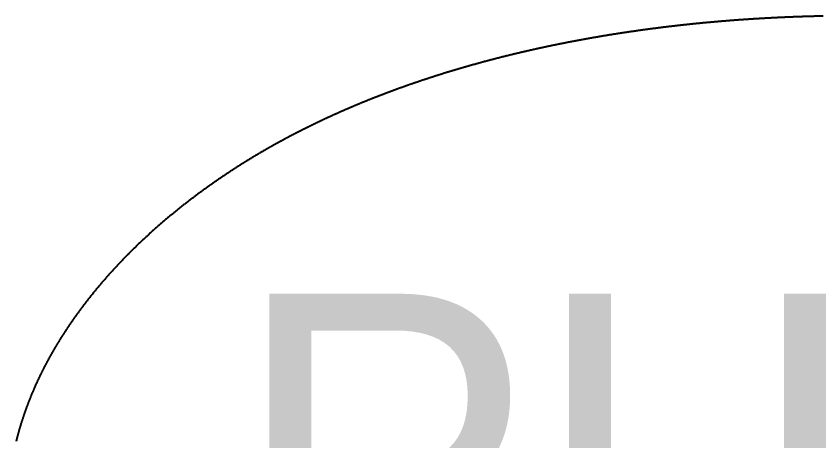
# Model space of a CAD drawing. Header units: millimetres. Extents: x 88 to 97873, y 32 to 55088.
# Drawn here: x 48276.5 to 48289, y 4645.42 to 4652.01 of the extents above; entities that cross this region are included whole.
import ezdxf

# ---------------------------------------------------------------- set-up
doc = ezdxf.new("R2010")
doc.units = ezdxf.units.MM
doc.header["$LTSCALE"] = 0.3
doc.layers.add('FICHAS_XLR', color=7, linetype='Continuous')
doc.styles.add('Standar', font='GOTHIC.TTF', dxfattribs={"height": 1.35})

# ---------------------------------------------------------------- blocks, each defined once
blk = doc.blocks.new('FICHA_XLR_FEMEA')
at = {"layer": 'FICHAS_XLR', "color": 0}
blk.add_lwpolyline([(-31.5, 1666.28), (-31.87, 1666.28), (-32.24, 1666.27), (-32.61, 1666.26), (-32.98, 1666.25), (-33.35, 1666.24), (-33.72, 1666.24), (-34.09, 1666.23), (-34.46, 1666.22), (-34.83, 1666.21), (-35.2, 1666.2), (-35.57, 1666.19), (-35.94, 1666.19), (-36.31, 1666.18), (-36.68, 1666.17), (-37.05, 1666.16), (-37.42, 1666.15), (-37.79, 1666.14), (-38.16, 1666.13), (-38.53, 1666.12), (-38.9, 1666.11), (-39.27, 1666.1), (-39.64, 1666.09), (-40.01, 1666.08), (-40.38, 1666.07), (-40.75, 1666.06), (-41.11, 1666.04), (-41.48, 1666.03), (-41.85, 1666.02), (-42.22, 1666.01), (-42.59, 1666), (-42.96, 1665.99), (-43.33, 1665.98), (-43.7, 1665.96), (-44.07, 1665.95), (-44.44, 1665.94), (-44.81, 1665.93), (-45.18, 1665.92), (-45.55, 1665.9), (-45.92, 1665.89), (-46.29, 1665.88), (-46.65, 1665.86), (-47.02, 1665.85), (-47.39, 1665.84), (-47.76, 1665.82), (-48.13, 1665.81), (-48.5, 1665.8), (-48.87, 1665.78), (-49.24, 1665.77), (-49.61, 1665.75), (-49.98, 1665.74), (-50.35, 1665.72), (-50.72, 1665.71), (-51.08, 1665.7), (-51.45, 1665.68), (-51.82, 1665.67), (-52.19, 1665.65), (-52.56, 1665.63), (-52.93, 1665.62), (-53.3, 1665.6), (-53.67, 1665.59), (-54.04, 1665.57), (-54.4, 1665.56), (-54.77, 1665.54), (-55.14, 1665.52), (-55.51, 1665.51), (-55.88, 1665.49), (-56.25, 1665.47), (-56.62, 1665.46), (-56.99, 1665.44), (-57.35, 1665.42), (-57.72, 1665.4), (-58.09, 1665.39), (-58.46, 1665.37), (-58.83, 1665.35), (-59.2, 1665.33), (-59.57, 1665.32), (-59.93, 1665.3), (-60.3, 1665.28), (-60.67, 1665.26), (-61.04, 1665.24), (-61.41, 1665.22), (-61.78, 1665.2), (-62.15, 1665.18), (-62.51, 1665.17), (-62.88, 1665.15), (-63.25, 1665.13), (-63.62, 1665.11), (-63.99, 1665.09), (-64.35, 1665.07), (-64.72, 1665.05), (-65.09, 1665.03), (-65.46, 1665.01), (-65.83, 1664.99), (-66.2, 1664.96), (-66.56, 1664.94), (-66.93, 1664.92), (-67.3, 1664.9), (-67.67, 1664.88), (-68.04, 1664.86), (-68.4, 1664.84), (-68.77, 1664.82), (-69.14, 1664.79), (-69.51, 1664.77), (-69.88, 1664.75), (-70.24, 1664.73), (-70.61, 1664.71), (-70.98, 1664.68), (-71.35, 1664.66), (-71.71, 1664.64), (-72.08, 1664.61), (-72.45, 1664.59), (-72.82, 1664.57), (-73.18, 1664.54), (-73.55, 1664.52), (-73.92, 1664.5), (-74.29, 1664.47), (-74.65, 1664.45), (-75.02, 1664.42), (-75.39, 1664.4), (-75.76, 1664.38), (-76.12, 1664.35), (-76.49, 1664.33), (-76.86, 1664.3), (-77.23, 1664.28), (-77.59, 1664.25), (-77.96, 1664.23), (-78.33, 1664.2), (-78.69, 1664.17), (-79.06, 1664.15), (-79.43, 1664.12), (-79.8, 1664.1), (-80.16, 1664.07), (-80.53, 1664.04), (-80.9, 1664.02), (-81.26, 1663.99), (-81.63, 1663.96), (-82, 1663.94), (-82.36, 1663.91), (-82.73, 1663.88), (-83.1, 1663.86), (-83.46, 1663.83), (-83.83, 1663.8), (-84.2, 1663.77), (-84.56, 1663.74), (-84.93, 1663.72), (-85.3, 1663.69), (-85.66, 1663.66), (-86.03, 1663.63), (-86.4, 1663.6), (-86.76, 1663.57), (-87.13, 1663.55), (-87.49, 1663.52), (-87.86, 1663.49), (-88.23, 1663.46), (-88.59, 1663.43), (-88.96, 1663.4), (-89.33, 1663.37), (-89.69, 1663.34), (-90.06, 1663.31), (-90.42, 1663.28), (-90.79, 1663.25), (-91.16, 1663.22), (-91.52, 1663.19), (-91.89, 1663.15), (-92.25, 1663.12), (-92.62, 1663.09), (-92.98, 1663.06), (-93.35, 1663.03), (-93.72, 1663), (-94.08, 1662.97), (-94.45, 1662.93), (-94.81, 1662.9), (-95.18, 1662.87), (-95.54, 1662.84), (-95.91, 1662.81), (-96.27, 1662.77), (-96.64, 1662.74), (-97, 1662.71), (-97.37, 1662.67), (-97.73, 1662.64), (-98.1, 1662.61), (-98.46, 1662.57), (-98.83, 1662.54), (-99.19, 1662.51), (-99.56, 1662.47), (-99.92, 1662.44), (-100.29, 1662.4), (-100.65, 1662.37), (-101.02, 1662.33), (-101.38, 1662.3), (-101.75, 1662.27), (-102.11, 1662.23), (-102.48, 1662.19), (-102.84, 1662.16), (-103.21, 1662.12), (-103.57, 1662.09), (-103.94, 1662.05), (-104.3, 1662.02), (-104.66, 1661.98), (-105.03, 1661.94), (-105.39, 1661.91), (-105.76, 1661.87), (-106.12, 1661.84), (-106.49, 1661.8), (-106.85, 1661.76), (-107.21, 1661.72), (-107.58, 1661.69), (-107.94, 1661.65), (-108.31, 1661.61), (-108.67, 1661.57), (-109.03, 1661.54), (-109.4, 1661.5), (-109.76, 1661.46), (-110.12, 1661.42), (-110.49, 1661.38), (-110.85, 1661.35), (-111.22, 1661.31), (-111.58, 1661.27), (-111.94, 1661.23), (-112.31, 1661.19), (-112.67, 1661.15), (-113.03, 1661.11), (-113.4, 1661.07), (-113.76, 1661.03), (-114.12, 1660.99), (-114.48, 1660.95), (-114.85, 1660.91), (-115.21, 1660.87), (-115.57, 1660.83), (-115.94, 1660.79), (-116.3, 1660.75), (-116.66, 1660.71), (-117.02, 1660.67), (-117.39, 1660.63), (-117.75, 1660.58), (-118.11, 1660.54), (-118.47, 1660.5), (-118.84, 1660.46), (-119.2, 1660.42), (-119.56, 1660.38), (-119.92, 1660.33), (-120.29, 1660.29), (-120.65, 1660.25), (-121.01, 1660.21), (-121.37, 1660.16), (-121.74, 1660.12), (-122.1, 1660.08), (-122.46, 1660.03), (-122.82, 1659.99), (-123.18, 1659.95), (-123.54, 1659.9), (-123.91, 1659.86), (-124.27, 1659.81), (-124.63, 1659.77), (-124.99, 1659.73), (-125.35, 1659.68), (-125.71, 1659.64), (-126.08, 1659.59), (-126.44, 1659.55), (-126.8, 1659.5), (-127.16, 1659.46), (-127.52, 1659.41), (-127.88, 1659.36), (-128.24, 1659.32), (-128.6, 1659.27), (-128.96, 1659.23), (-129.33, 1659.18), (-129.69, 1659.13), (-130.05, 1659.09), (-130.41, 1659.04), (-130.77, 1658.99), (-131.13, 1658.95), (-131.49, 1658.9), (-131.85, 1658.85), (-132.21, 1658.81), (-132.57, 1658.76), (-132.93, 1658.71), (-133.29, 1658.66), (-133.65, 1658.62), (-134.01, 1658.57), (-134.37, 1658.52), (-134.73, 1658.47), (-135.09, 1658.42), (-135.45, 1658.37), (-135.81, 1658.32), (-136.17, 1658.28), (-136.53, 1658.23), (-136.89, 1658.18), (-137.25, 1658.13), (-137.61, 1658.08), (-137.97, 1658.03), (-138.33, 1657.98), (-138.69, 1657.93), (-139.05, 1657.88), (-139.41, 1657.83), (-139.76, 1657.78), (-140.12, 1657.73), (-140.48, 1657.67), (-140.84, 1657.62), (-141.2, 1657.57), (-141.56, 1657.52), (-141.92, 1657.47), (-142.28, 1657.42), (-142.64, 1657.37), (-142.99, 1657.31), (-143.35, 1657.26), (-143.71, 1657.21), (-144.07, 1657.16), (-144.43, 1657.11), (-144.79, 1657.05), (-145.14, 1657), (-145.5, 1656.95), (-145.86, 1656.89), (-146.22, 1656.84), (-146.58, 1656.79), (-146.93, 1656.73), (-147.29, 1656.68), (-147.65, 1656.63), (-148.01, 1656.57), (-148.36, 1656.52), (-148.72, 1656.46), (-149.08, 1656.41), (-149.44, 1656.35), (-149.79, 1656.3), (-150.15, 1656.25), (-150.51, 1656.19), (-150.87, 1656.13), (-151.22, 1656.08), (-151.58, 1656.02), (-151.94, 1655.97), (-152.29, 1655.91), (-152.65, 1655.86), (-153.01, 1655.8), (-153.36, 1655.74), (-153.72, 1655.69), (-154.08, 1655.63), (-154.43, 1655.57), (-154.79, 1655.52), (-155.15, 1655.46), (-155.5, 1655.4), (-155.86, 1655.35), (-156.21, 1655.29), (-156.57, 1655.23), (-156.93, 1655.17), (-157.28, 1655.11), (-157.64, 1655.06), (-157.99, 1655), (-158.35, 1654.94), (-158.7, 1654.88), (-159.06, 1654.82), (-159.42, 1654.76), (-159.77, 1654.7), (-160.13, 1654.65), (-160.48, 1654.59), (-160.84, 1654.53), (-161.19, 1654.47), (-161.55, 1654.41), (-161.9, 1654.35), (-162.26, 1654.29), (-162.61, 1654.23), (-162.97, 1654.17), (-163.32, 1654.11), (-163.67, 1654.05), (-164.03, 1653.98), (-164.38, 1653.92), (-164.74, 1653.86), (-165.09, 1653.8), (-165.45, 1653.74), (-165.8, 1653.68), (-166.15, 1653.62), (-166.51, 1653.55), (-166.86, 1653.49), (-167.22, 1653.43), (-167.57, 1653.37), (-167.92, 1653.3), (-168.28, 1653.24), (-168.63, 1653.18), (-168.98, 1653.12), (-169.34, 1653.05), (-169.69, 1652.99), (-170.04, 1652.93), (-170.4, 1652.86), (-170.75, 1652.8), (-171.1, 1652.73), (-171.46, 1652.67), (-171.81, 1652.61), (-172.16, 1652.54), (-172.51, 1652.48), (-172.87, 1652.41), (-173.22, 1652.35), (-173.57, 1652.28), (-173.92, 1652.22), (-174.28, 1652.15), (-174.63, 1652.09), (-174.98, 1652.02), (-175.33, 1651.96), (-175.68, 1651.89), (-176.04, 1651.82), (-176.39, 1651.76), (-176.74, 1651.69), (-177.09, 1651.62), (-177.44, 1651.56), (-177.79, 1651.49), (-178.14, 1651.42), (-178.5, 1651.36), (-178.85, 1651.29), (-179.2, 1651.22), (-179.55, 1651.15), (-179.9, 1651.09), (-180.25, 1651.02), (-180.6, 1650.95), (-180.95, 1650.88), (-181.3, 1650.81), (-181.65, 1650.75), (-182, 1650.68), (-182.35, 1650.61), (-182.7, 1650.54), (-183.05, 1650.47), (-183.4, 1650.4), (-183.75, 1650.33), (-184.1, 1650.26), (-184.45, 1650.19), (-184.8, 1650.12), (-185.15, 1650.05), (-185.5, 1649.98), (-185.85, 1649.91), (-186.2, 1649.84), (-186.55, 1649.77), (-186.9, 1649.7), (-187.25, 1649.63), (-187.6, 1649.56), (-187.95, 1649.48), (-188.3, 1649.41), (-188.65, 1649.34), (-188.99, 1649.27), (-189.34, 1649.2), (-189.69, 1649.13), (-190.04, 1649.05), (-190.39, 1648.98), (-190.74, 1648.91), (-191.08, 1648.84), (-191.43, 1648.76), (-191.78, 1648.69), (-192.13, 1648.62), (-192.48, 1648.54), (-192.82, 1648.47), (-193.17, 1648.4), (-193.52, 1648.32), (-193.87, 1648.25), (-194.21, 1648.17), (-194.56, 1648.1), (-194.91, 1648.03), (-195.26, 1647.95), (-195.6, 1647.88), (-195.95, 1647.8), (-196.3, 1647.73), (-196.64, 1647.65), (-196.99, 1647.58), (-197.34, 1647.5), (-197.68, 1647.42), (-198.03, 1647.35), (-198.38, 1647.27), (-198.72, 1647.2), (-199.07, 1647.12), (-199.41, 1647.04), (-199.76, 1646.97), (-200.11, 1646.89), (-200.45, 1646.81), (-200.8, 1646.74), (-201.14, 1646.66), (-201.49, 1646.58), (-201.83, 1646.5), (-202.18, 1646.43), (-202.52, 1646.35), (-202.87, 1646.27), (-203.21, 1646.19), (-203.56, 1646.11), (-203.9, 1646.03), (-204.25, 1645.96), (-204.59, 1645.88), (-204.94, 1645.8), (-205.28, 1645.72), (-205.63, 1645.64), (-205.97, 1645.56), (-206.31, 1645.48), (-206.66, 1645.4), (-207, 1645.32), (-207.35, 1645.24), (-207.69, 1645.16), (-208.03, 1645.08), (-208.38, 1645), (-208.72, 1644.92), (-209.06, 1644.84), (-209.41, 1644.76), (-209.75, 1644.68), (-210.09, 1644.59), (-210.44, 1644.51), (-210.78, 1644.43), (-211.12, 1644.35), (-211.46, 1644.27), (-211.81, 1644.19), (-212.15, 1644.1), (-212.49, 1644.02), (-212.83, 1643.94), (-213.17, 1643.86), (-213.52, 1643.77), (-213.86, 1643.69), (-214.2, 1643.61), (-214.54, 1643.52), (-214.88, 1643.44), (-215.23, 1643.36), (-215.57, 1643.27), (-215.91, 1643.19), (-216.25, 1643.1), (-216.59, 1643.02), (-216.93, 1642.94), (-217.27, 1642.85), (-217.61, 1642.77), (-217.95, 1642.68), (-218.29, 1642.6), (-218.64, 1642.51), (-218.98, 1642.42), (-219.32, 1642.34), (-219.66, 1642.25), (-220, 1642.17), (-220.34, 1642.08), (-220.68, 1642), (-221.02, 1641.91), (-221.36, 1641.82), (-221.69, 1641.74), (-222.03, 1641.65), (-222.37, 1641.56), (-222.71, 1641.47), (-223.05, 1641.39), (-223.39, 1641.3), (-223.73, 1641.21), (-224.07, 1641.12), (-224.41, 1641.04), (-224.75, 1640.95), (-225.08, 1640.86), (-225.42, 1640.77), (-225.76, 1640.68), (-226.1, 1640.59), (-226.44, 1640.51), (-226.78, 1640.42), (-227.11, 1640.33), (-227.45, 1640.24), (-227.79, 1640.15), (-228.13, 1640.06), (-228.46, 1639.97), (-228.8, 1639.88), (-229.14, 1639.79), (-229.48, 1639.7), (-229.81, 1639.61), (-230.15, 1639.52), (-230.49, 1639.43), (-230.82, 1639.34), (-231.16, 1639.24), (-231.5, 1639.15), (-231.83, 1639.06), (-232.17, 1638.97), (-232.5, 1638.88), (-232.84, 1638.79), (-233.18, 1638.69), (-233.51, 1638.6), (-233.85, 1638.51), (-234.18, 1638.42), (-234.52, 1638.32), (-234.85, 1638.23), (-235.19, 1638.14), (-235.52, 1638.04), (-235.86, 1637.95), (-236.19, 1637.86), (-236.53, 1637.76), (-236.86, 1637.67), (-237.2, 1637.58), (-237.53, 1637.48), (-237.87, 1637.39), (-238.2, 1637.29), (-238.54, 1637.2), (-238.87, 1637.1), (-239.2, 1637.01), (-239.54, 1636.91), (-239.87, 1636.82), (-240.2, 1636.72), (-240.54, 1636.63), (-240.87, 1636.53), (-241.2, 1636.44), (-241.54, 1636.34), (-241.87, 1636.24), (-242.2, 1636.15), (-242.54, 1636.05), (-242.87, 1635.95), (-243.2, 1635.86), (-243.53, 1635.76), (-243.87, 1635.66), (-244.2, 1635.57), (-244.53, 1635.47), (-244.86, 1635.37), (-245.19, 1635.27), (-245.53, 1635.17), (-245.86, 1635.08), (-246.19, 1634.98), (-246.52, 1634.88), (-246.85, 1634.78), (-247.18, 1634.68), (-247.51, 1634.58), (-247.84, 1634.48), (-248.17, 1634.38), (-248.51, 1634.29), (-248.84, 1634.19), (-249.17, 1634.09), (-249.5, 1633.99), (-249.83, 1633.89), (-250.16, 1633.79), (-250.49, 1633.69), (-250.82, 1633.58), (-251.15, 1633.48), (-251.48, 1633.38), (-251.81, 1633.28), (-252.13, 1633.18), (-252.46, 1633.08), (-252.79, 1632.98), (-253.12, 1632.88), (-253.45, 1632.77), (-253.78, 1632.67), (-254.11, 1632.57), (-254.44, 1632.47), (-254.76, 1632.37), (-255.09, 1632.26), (-255.42, 1632.16), (-255.75, 1632.06), (-256.08, 1631.95), (-256.4, 1631.85), (-256.73, 1631.75), (-257.06, 1631.64), (-257.39, 1631.54), (-257.71, 1631.44), (-258.04, 1631.33), (-258.37, 1631.23), (-258.69, 1631.12), (-259.02, 1631.02), (-259.35, 1630.91), (-259.67, 1630.81), (-260, 1630.7), (-260.33, 1630.6), (-260.65, 1630.49), (-260.98, 1630.39), (-261.3, 1630.28), (-261.63, 1630.18), (-261.96, 1630.07), (-262.28, 1629.96), (-262.61, 1629.86), (-262.93, 1629.75), (-263.26, 1629.64), (-263.58, 1629.54), (-263.91, 1629.43), (-264.23, 1629.32), (-264.56, 1629.21), (-264.88, 1629.11), (-265.21, 1629), (-265.53, 1628.89), (-265.85, 1628.78), (-266.18, 1628.68), (-266.5, 1628.57), (-266.82, 1628.46), (-267.15, 1628.35), (-267.47, 1628.24), (-267.79, 1628.13), (-268.12, 1628.02), (-268.44, 1627.91), (-268.76, 1627.8), (-269.09, 1627.69), (-269.41, 1627.58), (-269.73, 1627.48), (-270.05, 1627.36), (-270.38, 1627.25), (-270.7, 1627.14), (-271.02, 1627.03), (-271.34, 1626.92), (-271.66, 1626.81), (-271.99, 1626.7), (-272.31, 1626.59), (-272.63, 1626.48), (-272.95, 1626.37), (-273.27, 1626.25), (-273.59, 1626.14), (-273.91, 1626.03), (-274.23, 1625.92), (-274.55, 1625.81), (-274.87, 1625.69), (-275.19, 1625.58), (-275.51, 1625.47), (-275.83, 1625.35), (-276.15, 1625.24), (-276.47, 1625.13), (-276.79, 1625.01), (-277.11, 1624.9), (-277.43, 1624.79), (-277.75, 1624.67), (-278.07, 1624.56), (-278.39, 1624.44), (-278.71, 1624.33), (-279.03, 1624.22), (-279.35, 1624.1), (-279.66, 1623.99), (-279.98, 1623.87), (-280.3, 1623.75), (-280.62, 1623.64), (-280.94, 1623.52), (-281.25, 1623.41), (-281.57, 1623.29), (-281.89, 1623.18), (-282.21, 1623.06), (-282.52, 1622.94), (-282.84, 1622.83), (-283.16, 1622.71), (-283.47, 1622.59), (-283.79, 1622.48), (-284.11, 1622.36), (-284.42, 1622.24), (-284.74, 1622.12), (-285.05, 1622.01), (-285.37, 1621.89), (-285.69, 1621.77), (-286, 1621.65), (-286.32, 1621.53), (-286.63, 1621.41), (-286.95, 1621.29), (-287.26, 1621.18), (-287.58, 1621.06), (-287.89, 1620.94), (-288.21, 1620.82), (-288.52, 1620.7), (-288.84, 1620.58), (-289.15, 1620.46), (-289.46, 1620.34), (-289.78, 1620.22), (-290.09, 1620.1), (-290.41, 1619.98), (-290.72, 1619.86), (-291.03, 1619.74), (-291.35, 1619.61), (-291.66, 1619.49), (-291.97, 1619.37), (-292.28, 1619.25), (-292.6, 1619.13), (-292.91, 1619.01), (-293.22, 1618.88), (-293.53, 1618.76), (-293.85, 1618.64), (-294.16, 1618.52), (-294.47, 1618.39), (-294.78, 1618.27), (-295.09, 1618.15), (-295.4, 1618.03), (-295.71, 1617.9), (-296.03, 1617.78), (-296.34, 1617.65), (-296.65, 1617.53), (-296.96, 1617.41), (-297.27, 1617.28), (-297.58, 1617.16), (-297.89, 1617.03), (-298.2, 1616.91), (-298.51, 1616.78), (-298.82, 1616.66), (-299.13, 1616.53), (-299.44, 1616.41), (-299.75, 1616.28), (-300.06, 1616.16), (-300.36, 1616.03), (-300.67, 1615.9), (-300.98, 1615.78), (-301.29, 1615.65), (-301.6, 1615.53), (-301.91, 1615.4), (-302.22, 1615.27), (-302.52, 1615.15), (-302.83, 1615.02), (-303.14, 1614.89), (-303.45, 1614.76), (-303.75, 1614.64), (-304.06, 1614.51), (-304.37, 1614.38), (-304.67, 1614.25), (-304.98, 1614.12), (-305.29, 1613.99), (-305.59, 1613.87), (-305.9, 1613.74), (-306.21, 1613.61), (-306.51, 1613.48), (-306.82, 1613.35), (-307.12, 1613.22), (-307.43, 1613.09), (-307.74, 1612.96), (-308.04, 1612.83), (-308.35, 1612.7), (-308.65, 1612.57), (-308.95, 1612.44), (-309.26, 1612.31), (-309.56, 1612.18), (-309.87, 1612.05), (-310.17, 1611.92), (-310.48, 1611.78), (-310.78, 1611.65), (-311.08, 1611.52), (-311.39, 1611.39), (-311.69, 1611.26), (-311.99, 1611.12), (-312.3, 1610.99), (-312.6, 1610.86), (-312.9, 1610.73), (-313.21, 1610.59), (-313.51, 1610.46), (-313.81, 1610.33), (-314.11, 1610.19), (-314.41, 1610.06), (-314.72, 1609.93), (-315.02, 1609.79), (-315.32, 1609.66), (-315.62, 1609.52), (-315.92, 1609.39), (-316.22, 1609.26), (-316.52, 1609.12), (-316.82, 1608.99), (-317.12, 1608.85), (-317.42, 1608.72), (-317.73, 1608.58), (-318.03, 1608.45), (-318.33, 1608.31), (-318.62, 1608.17), (-318.92, 1608.04), (-319.22, 1607.9), (-319.52, 1607.76), (-319.82, 1607.63), (-320.12, 1607.49), (-320.42, 1607.35), (-320.72, 1607.22), (-321.02, 1607.08), (-321.32, 1606.94), (-321.61, 1606.81), (-321.91, 1606.67), (-322.21, 1606.53), (-322.51, 1606.39), (-322.8, 1606.25), (-323.1, 1606.12), (-323.4, 1605.98), (-323.7, 1605.84), (-323.99, 1605.7), (-324.29, 1605.56), (-324.59, 1605.42), (-324.88, 1605.28), (-325.18, 1605.14), (-325.47, 1605), (-325.77, 1604.86), (-326.07, 1604.72), (-326.36, 1604.58), (-326.66, 1604.44), (-326.95, 1604.3), (-327.25, 1604.16), (-327.54, 1604.02), (-327.84, 1603.88), (-328.13, 1603.74), (-328.43, 1603.59), (-328.72, 1603.45), (-329.01, 1603.31), (-329.31, 1603.17), (-329.6, 1603.03), (-329.9, 1602.89), (-330.19, 1602.74), (-330.48, 1602.6), (-330.78, 1602.46), (-331.07, 1602.31), (-331.36, 1602.17), (-331.65, 1602.03), (-331.95, 1601.88), (-332.24, 1601.74), (-332.53, 1601.6), (-332.82, 1601.45), (-333.11, 1601.31), (-333.41, 1601.16), (-333.7, 1601.02), (-333.99, 1600.88), (-334.28, 1600.73), (-334.57, 1600.59), (-334.86, 1600.44), (-335.15, 1600.3), (-335.44, 1600.15), (-335.73, 1600), (-336.02, 1599.86), (-336.31, 1599.71), (-336.6, 1599.57), (-336.89, 1599.42), (-337.18, 1599.27), (-337.47, 1599.13), (-337.76, 1598.98), (-338.05, 1598.83), (-338.34, 1598.69), (-338.63, 1598.54), (-338.91, 1598.39), (-339.2, 1598.24), (-339.49, 1598.1), (-339.78, 1597.95), (-340.07, 1597.8), (-340.35, 1597.65), (-340.64, 1597.5), (-340.93, 1597.35), (-341.21, 1597.2), (-341.5, 1597.06), (-341.79, 1596.91), (-342.07, 1596.76), (-342.36, 1596.61), (-342.65, 1596.46), (-342.93, 1596.31), (-343.22, 1596.16), (-343.5, 1596.01), (-343.79, 1595.86), (-344.07, 1595.71), (-344.36, 1595.56), (-344.64, 1595.4), (-344.93, 1595.25), (-345.21, 1595.1), (-345.5, 1594.95), (-345.78, 1594.8), (-346.07, 1594.65), (-346.35, 1594.5), (-346.63, 1594.34), (-346.92, 1594.19), (-347.2, 1594.04), (-347.48, 1593.89), (-347.77, 1593.73), (-348.05, 1593.58), (-348.33, 1593.43), (-348.61, 1593.27), (-348.9, 1593.12), (-349.18, 1592.97), (-349.46, 1592.81), (-349.74, 1592.66), (-350.02, 1592.5), (-350.3, 1592.35), (-350.59, 1592.2), (-350.87, 1592.04), (-351.15, 1591.89), (-351.43, 1591.73), (-351.71, 1591.58), (-351.99, 1591.42), (-352.27, 1591.26), (-352.55, 1591.11), (-352.83, 1590.95), (-353.11, 1590.8), (-353.39, 1590.64), (-353.67, 1590.48), (-353.95, 1590.33), (-354.22, 1590.17), (-354.5, 1590.01), (-354.78, 1589.86), (-355.06, 1589.7), (-355.34, 1589.54), (-355.62, 1589.39), (-355.89, 1589.23), (-356.17, 1589.07), (-356.45, 1588.91), (-356.73, 1588.75), (-357, 1588.59), (-357.28, 1588.44), (-357.56, 1588.28), (-357.83, 1588.12), (-358.11, 1587.96), (-358.39, 1587.8), (-358.66, 1587.64), (-358.94, 1587.48), (-359.21, 1587.32), (-359.49, 1587.16), (-359.76, 1587), (-360.04, 1586.84), (-360.31, 1586.68), (-360.59, 1586.52), (-360.86, 1586.36), (-361.14, 1586.2), (-361.41, 1586.04), (-361.68, 1585.88), (-361.96, 1585.71), (-362.23, 1585.55), (-362.5, 1585.39), (-362.78, 1585.23), (-363.05, 1585.07), (-363.32, 1584.9), (-363.6, 1584.74), (-363.87, 1584.58), (-364.14, 1584.42), (-364.41, 1584.25), (-364.68, 1584.09), (-364.96, 1583.93), (-365.23, 1583.76), (-365.5, 1583.6), (-365.77, 1583.44), (-366.04, 1583.27), (-366.31, 1583.11), (-366.58, 1582.94), (-366.85, 1582.78), (-367.12, 1582.62), (-367.39, 1582.45), (-367.66, 1582.29), (-367.93, 1582.12), (-368.2, 1581.96), (-368.47, 1581.79), (-368.74, 1581.63), (-369.01, 1581.46), (-369.28, 1581.29), (-369.54, 1581.13), (-369.81, 1580.96), (-370.08, 1580.8), (-370.35, 1580.63), (-370.62, 1580.46), (-370.88, 1580.3), (-371.15, 1580.13), (-371.42, 1579.96), (-371.68, 1579.79), (-371.95, 1579.63), (-372.22, 1579.46), (-372.48, 1579.29), (-372.75, 1579.12), (-373.01, 1578.96), (-373.28, 1578.79), (-373.55, 1578.62), (-373.81, 1578.45), (-374.08, 1578.28), (-374.34, 1578.11), (-374.61, 1577.94), (-374.87, 1577.77), (-375.13, 1577.61), (-375.4, 1577.44), (-375.66, 1577.27), (-375.93, 1577.1), (-376.19, 1576.93), (-376.45, 1576.76), (-376.72, 1576.59), (-376.98, 1576.42), (-377.24, 1576.24), (-377.5, 1576.07), (-377.77, 1575.9), (-378.03, 1575.73), (-378.29, 1575.56), (-378.55, 1575.39), (-378.81, 1575.22), (-379.07, 1575.05), (-379.34, 1574.87), (-379.6, 1574.7), (-379.86, 1574.53), (-380.12, 1574.36), (-380.38, 1574.19), (-380.64, 1574.01), (-380.9, 1573.84), (-381.16, 1573.67), (-381.42, 1573.49), (-381.68, 1573.32), (-381.94, 1573.15), (-382.19, 1572.97), (-382.45, 1572.8), (-382.71, 1572.63), (-382.97, 1572.45), (-383.23, 1572.28), (-383.49, 1572.1), (-383.74, 1571.93), (-384, 1571.76), (-384.26, 1571.58), (-384.52, 1571.41), (-384.77, 1571.23), (-385.03, 1571.06), (-385.29, 1570.88), (-385.54, 1570.71), (-385.8, 1570.53), (-386.05, 1570.35), (-386.31, 1570.18), (-386.56, 1570), (-386.82, 1569.83), (-387.07, 1569.65), (-387.33, 1569.47), (-387.58, 1569.3), (-387.84, 1569.12), (-388.09, 1568.94), (-388.35, 1568.77), (-388.6, 1568.59), (-388.85, 1568.41), (-389.11, 1568.23), (-389.36, 1568.06), (-389.61, 1567.88), (-389.87, 1567.7), (-390.12, 1567.52), (-390.37, 1567.34), (-390.62, 1567.16), (-390.88, 1566.99), (-391.13, 1566.81), (-391.38, 1566.63), (-391.63, 1566.45), (-391.88, 1566.27), (-392.13, 1566.09), (-392.38, 1565.91), (-392.63, 1565.73), (-392.88, 1565.55), (-393.13, 1565.37), (-393.38, 1565.19), (-393.63, 1565.01), (-393.88, 1564.83), (-394.13, 1564.65), (-394.38, 1564.47), (-394.63, 1564.29), (-394.88, 1564.11), (-395.13, 1563.93), (-395.37, 1563.75), (-395.62, 1563.57), (-395.87, 1563.38), (-396.12, 1563.2), (-396.36, 1563.02), (-396.61, 1562.84), (-396.86, 1562.66), (-397.1, 1562.47), (-397.35, 1562.29), (-397.6, 1562.11), (-397.84, 1561.93), (-398.09, 1561.74), (-398.33, 1561.56), (-398.58, 1561.38), (-398.82, 1561.2), (-399.07, 1561.01), (-399.31, 1560.83), (-399.56, 1560.64), (-399.8, 1560.46), (-400.05, 1560.28), (-400.29, 1560.09), (-400.53, 1559.91), (-400.78, 1559.72), (-401.02, 1559.54), (-401.26, 1559.36), (-401.51, 1559.17), (-401.75, 1558.99), (-401.99, 1558.8), (-402.23, 1558.62), (-402.48, 1558.43), (-402.72, 1558.25), (-402.96, 1558.06), (-403.2, 1557.87), (-403.44, 1557.69), (-403.68, 1557.5), (-403.92, 1557.32), (-404.16, 1557.13), (-404.4, 1556.94), (-404.64, 1556.76), (-404.88, 1556.57), (-405.12, 1556.38), (-405.36, 1556.2), (-405.6, 1556.01), (-405.84, 1555.82), (-406.08, 1555.63), (-406.32, 1555.45), (-406.55, 1555.26), (-406.79, 1555.07), (-407.03, 1554.88), (-407.27, 1554.7), (-407.5, 1554.51), (-407.74, 1554.32), (-407.98, 1554.13), (-408.21, 1553.94), (-408.45, 1553.75), (-408.69, 1553.57), (-408.92, 1553.38), (-409.16, 1553.19), (-409.39, 1553), (-409.63, 1552.81), (-409.86, 1552.62), (-410.1, 1552.43), (-410.33, 1552.24), (-410.57, 1552.05), (-410.8, 1551.86), (-411.04, 1551.67), (-411.27, 1551.48), (-411.5, 1551.29), (-411.74, 1551.1), (-411.97, 1550.91), (-412.2, 1550.72), (-412.43, 1550.53), (-412.67, 1550.33), (-412.9, 1550.14), (-413.13, 1549.95), (-413.36, 1549.76), (-413.59, 1549.57), (-413.82, 1549.38), (-414.06, 1549.19), (-414.29, 1548.99), (-414.52, 1548.8), (-414.75, 1548.61), (-414.98, 1548.42), (-415.21, 1548.22), (-415.44, 1548.03), (-415.67, 1547.84), (-415.89, 1547.65), (-416.12, 1547.45), (-416.35, 1547.26), (-416.58, 1547.07), (-416.81, 1546.87), (-417.04, 1546.68), (-417.26, 1546.49), (-417.49, 1546.29), (-417.72, 1546.1), (-417.95, 1545.9), (-418.17, 1545.71), (-418.4, 1545.52), (-418.63, 1545.32), (-418.85, 1545.13), (-419.08, 1544.93), (-419.3, 1544.74), (-419.53, 1544.54), (-419.75, 1544.35), (-419.98, 1544.15), (-420.2, 1543.96), (-420.43, 1543.76), (-420.65, 1543.57), (-420.88, 1543.37), (-421.1, 1543.17), (-421.32, 1542.98), (-421.55, 1542.78), (-421.77, 1542.59), (-421.99, 1542.39), (-422.22, 1542.19), (-422.44, 1542), (-422.66, 1541.8), (-422.88, 1541.6), (-423.1, 1541.41), (-423.32, 1541.21), (-423.55, 1541.01), (-423.77, 1540.82), (-423.99, 1540.62), (-424.21, 1540.42), (-424.43, 1540.22), (-424.65, 1540.02), (-424.87, 1539.83), (-425.09, 1539.63), (-425.31, 1539.43), (-425.53, 1539.23), (-425.74, 1539.03), (-425.96, 1538.84), (-426.18, 1538.64), (-426.4, 1538.44), (-426.62, 1538.24), (-426.83, 1538.04), (-427.05, 1537.84), (-427.27, 1537.64), (-427.49, 1537.44), (-427.7, 1537.24), (-427.92, 1537.04), (-428.14, 1536.84), (-428.35, 1536.64), (-428.57, 1536.44), (-428.78, 1536.24), (-429, 1536.04), (-429.21, 1535.84), (-429.43, 1535.64), (-429.64, 1535.44), (-429.86, 1535.24), (-430.07, 1535.04), (-430.28, 1534.84), (-430.5, 1534.64), (-430.71, 1534.44), (-430.92, 1534.24), (-431.14, 1534.04), (-431.35, 1533.83), (-431.56, 1533.63), (-431.77, 1533.43), (-431.98, 1533.23), (-432.2, 1533.03), (-432.41, 1532.82), (-432.62, 1532.62), (-432.83, 1532.42), (-433.04, 1532.22), (-433.25, 1532.02), (-433.46, 1531.81), (-433.67, 1531.61), (-433.88, 1531.41), (-434.09, 1531.2), (-434.3, 1531), (-434.51, 1530.8), (-434.72, 1530.59), (-434.92, 1530.39), (-435.13, 1530.19), (-435.34, 1529.98), (-435.55, 1529.78), (-435.75, 1529.58), (-435.96, 1529.37), (-436.17, 1529.17), (-436.38, 1528.96), (-436.58, 1528.76), (-436.79, 1528.55), (-436.99, 1528.35), (-437.2, 1528.15), (-437.4, 1527.94), (-437.61, 1527.74), (-437.81, 1527.53), (-438.02, 1527.33), (-438.22, 1527.12), (-438.43, 1526.92), (-438.63, 1526.71), (-438.84, 1526.5), (-439.04, 1526.3), (-439.24, 1526.09), (-439.44, 1525.89), (-439.65, 1525.68), (-439.85, 1525.47), (-440.05, 1525.27), (-440.25, 1525.06), (-440.46, 1524.86), (-440.66, 1524.65), (-440.86, 1524.44), (-441.06, 1524.24), (-441.26, 1524.03), (-441.46, 1523.82), (-441.66, 1523.61), (-441.86, 1523.41), (-442.06, 1523.2), (-442.26, 1522.99), (-442.46, 1522.79), (-442.66, 1522.58), (-442.86, 1522.37), (-443.05, 1522.16), (-443.25, 1521.95), (-443.45, 1521.75), (-443.65, 1521.54), (-443.84, 1521.33), (-444.04, 1521.12), (-444.24, 1520.91), (-444.43, 1520.7), (-444.63, 1520.5), (-444.83, 1520.29), (-445.02, 1520.08), (-445.22, 1519.87), (-445.41, 1519.66), (-445.61, 1519.45), (-445.8, 1519.24), (-446, 1519.03), (-446.19, 1518.82), (-446.39, 1518.61), (-446.58, 1518.4), (-446.77, 1518.19), (-446.97, 1517.98), (-447.16, 1517.77), (-447.35, 1517.56), (-447.54, 1517.35), (-447.74, 1517.14), (-447.93, 1516.93), (-448.12, 1516.72), (-448.31, 1516.51), (-448.5, 1516.3), (-448.69, 1516.09), (-448.88, 1515.88), (-449.07, 1515.67), (-449.26, 1515.45), (-449.45, 1515.24), (-449.64, 1515.03), (-449.83, 1514.82), (-450.02, 1514.61), (-450.21, 1514.4), (-450.4, 1514.19), (-450.59, 1513.97), (-450.77, 1513.76), (-450.96, 1513.55), (-451.15, 1513.34), (-451.34, 1513.13), (-451.52, 1512.91), (-451.71, 1512.7), (-451.9, 1512.49), (-452.08, 1512.28), (-452.27, 1512.06), (-452.45, 1511.85), (-452.64, 1511.64), (-452.82, 1511.42), (-453.01, 1511.21), (-453.19, 1511), (-453.38, 1510.78), (-453.56, 1510.57), (-453.75, 1510.36), (-453.93, 1510.14), (-454.11, 1509.93), (-454.3, 1509.72), (-454.48, 1509.5), (-454.66, 1509.29), (-454.84, 1509.07), (-455.02, 1508.86), (-455.21, 1508.64), (-455.39, 1508.43), (-455.57, 1508.22), (-455.75, 1508), (-455.93, 1507.79), (-456.11, 1507.57), (-456.29, 1507.36), (-456.47, 1507.14), (-456.65, 1506.93), (-456.83, 1506.71), (-457.01, 1506.5), (-457.19, 1506.28), (-457.36, 1506.06), (-457.54, 1505.85), (-457.72, 1505.63), (-457.9, 1505.42), (-458.07, 1505.2), (-458.25, 1504.99), (-458.43, 1504.77), (-458.6, 1504.55), (-458.78, 1504.34), (-458.96, 1504.12), (-459.13, 1503.9), (-459.31, 1503.69), (-459.48, 1503.47), (-459.66, 1503.25), (-459.83, 1503.04), (-460.01, 1502.82), (-460.18, 1502.6), (-460.35, 1502.39), (-460.53, 1502.17), (-460.7, 1501.95), (-460.87, 1501.74), (-461.05, 1501.52), (-461.22, 1501.3), (-461.39, 1501.08), (-461.56, 1500.87), (-461.73, 1500.65), (-461.91, 1500.43), (-462.08, 1500.21), (-462.25, 1499.99), (-462.42, 1499.78), (-462.59, 1499.56), (-462.76, 1499.34), (-462.93, 1499.12), (-463.1, 1498.9), (-463.27, 1498.68), (-463.43, 1498.46), (-463.6, 1498.25), (-463.77, 1498.03), (-463.94, 1497.81), (-464.11, 1497.59), (-464.27, 1497.37), (-464.44, 1497.15), (-464.61, 1496.93), (-464.77, 1496.71), (-464.94, 1496.49), (-465.11, 1496.27), (-465.27, 1496.05), (-465.44, 1495.83), (-465.6, 1495.61), (-465.77, 1495.39), (-465.93, 1495.17), (-466.1, 1494.95), (-466.26, 1494.73), (-466.42, 1494.51), (-466.59, 1494.29), (-466.75, 1494.07), (-466.91, 1493.85), (-467.08, 1493.63), (-467.24, 1493.41), (-467.4, 1493.19), (-467.56, 1492.97), (-467.72, 1492.75), (-467.88, 1492.53), (-468.05, 1492.31), (-468.21, 1492.09), (-468.37, 1491.86), (-468.53, 1491.64), (-468.69, 1491.42), (-468.85, 1491.2), (-469.01, 1490.98), (-469.16, 1490.76), (-469.32, 1490.54), (-469.48, 1490.31), (-469.64, 1490.09), (-469.8, 1489.87), (-469.95, 1489.65), (-470.11, 1489.43), (-470.27, 1489.2), (-470.43, 1488.98), (-470.58, 1488.76), (-470.74, 1488.54), (-470.89, 1488.31), (-471.05, 1488.09), (-471.2, 1487.87), (-471.36, 1487.65), (-471.51, 1487.42), (-471.67, 1487.2), (-471.82, 1486.98), (-471.98, 1486.75), (-472.13, 1486.53), (-472.28, 1486.31), (-472.44, 1486.08), (-472.59, 1485.86), (-472.74, 1485.64), (-472.89, 1485.41), (-473.04, 1485.19), (-473.2, 1484.97), (-473.35, 1484.74), (-473.5, 1484.52), (-473.65, 1484.29), (-473.8, 1484.07), (-473.95, 1483.85), (-474.1, 1483.62), (-474.25, 1483.4), (-474.4, 1483.17), (-474.55, 1482.95), (-474.69, 1482.72), (-474.84, 1482.5), (-474.99, 1482.28), (-475.14, 1482.05), (-475.29, 1481.83), (-475.43, 1481.6), (-475.58, 1481.38), (-475.73, 1481.15), (-475.87, 1480.93), (-476.02, 1480.7), (-476.16, 1480.48), (-476.31, 1480.25), (-476.45, 1480.02), (-476.6, 1479.8), (-476.74, 1479.57), (-476.89, 1479.35), (-477.03, 1479.12), (-477.18, 1478.9), (-477.32, 1478.67), (-477.46, 1478.45), (-477.6, 1478.22), (-477.75, 1477.99), (-477.89, 1477.77), (-478.03, 1477.54), (-478.17, 1477.31), (-478.31, 1477.09), (-478.45, 1476.86), (-478.6, 1476.64), (-478.74, 1476.41), (-478.88, 1476.18), (-479.02, 1475.96), (-479.15, 1475.73), (-479.29, 1475.5), (-479.43, 1475.28), (-479.57, 1475.05), (-479.71, 1474.82), (-479.85, 1474.59), (-479.99, 1474.37), (-480.12, 1474.14), (-480.26, 1473.91), (-480.4, 1473.68), (-480.53, 1473.46), (-480.67, 1473.23), (-480.8, 1473), (-480.94, 1472.77), (-481.08, 1472.55), (-481.21, 1472.32), (-481.35, 1472.09), (-481.48, 1471.86), (-481.61, 1471.64), (-481.75, 1471.41), (-481.88, 1471.18), (-482.01, 1470.95), (-482.15, 1470.72), (-482.28, 1470.49), (-482.41, 1470.27), (-482.54, 1470.04), (-482.68, 1469.81), (-482.81, 1469.58), (-482.94, 1469.35), (-483.07, 1469.12), (-483.2, 1468.89), (-483.33, 1468.67), (-483.46, 1468.44), (-483.59, 1468.21), (-483.72, 1467.98), (-483.85, 1467.75), (-483.97, 1467.52), (-484.1, 1467.29), (-484.23, 1467.06), (-484.36, 1466.83), (-484.49, 1466.6), (-484.61, 1466.37), (-484.74, 1466.14), (-484.87, 1465.91), (-484.99, 1465.68), (-485.12, 1465.45), (-485.24, 1465.22), (-485.37, 1465), (-485.49, 1464.77), (-485.62, 1464.54), (-485.74, 1464.31), (-485.87, 1464.07), (-485.99, 1463.84), (-486.11, 1463.61), (-486.24, 1463.38), (-486.36, 1463.15), (-486.48, 1462.92), (-486.6, 1462.69), (-486.73, 1462.46), (-486.85, 1462.23), (-486.97, 1462), (-487.09, 1461.77), (-487.21, 1461.54), (-487.33, 1461.31), (-487.45, 1461.08), (-487.57, 1460.85), (-487.69, 1460.62), (-487.81, 1460.38), (-487.93, 1460.15), (-488.05, 1459.92), (-488.16, 1459.69), (-488.28, 1459.46), (-488.4, 1459.23), (-488.52, 1459), (-488.63, 1458.77), (-488.75, 1458.53), (-488.87, 1458.3), (-488.98, 1458.07), (-489.1, 1457.84), (-489.21, 1457.61), (-489.33, 1457.38), (-489.44, 1457.14), (-489.56, 1456.91), (-489.67, 1456.68), (-489.78, 1456.45), (-489.9, 1456.22), (-490.01, 1455.98), (-490.12, 1455.75), (-490.24, 1455.52), (-490.35, 1455.29), (-490.46, 1455.05), (-490.57, 1454.82), (-490.68, 1454.59), (-490.79, 1454.36), (-490.9, 1454.12), (-491.01, 1453.89), (-491.12, 1453.66), (-491.23, 1453.43), (-491.34, 1453.19), (-491.45, 1452.96), (-491.56, 1452.73), (-491.67, 1452.49), (-491.78, 1452.26), (-491.89, 1452.03), (-491.99, 1451.79), (-492.1, 1451.56), (-492.21, 1451.33), (-492.31, 1451.09), (-492.42, 1450.86), (-492.53, 1450.63), (-492.63, 1450.39), (-492.74, 1450.16), (-492.84, 1449.93), (-492.95, 1449.69), (-493.05, 1449.46), (-493.15, 1449.23), (-493.26, 1448.99), (-493.36, 1448.76), (-493.46, 1448.52), (-493.57, 1448.29), (-493.67, 1448.06), (-493.77, 1447.82), (-493.87, 1447.59), (-493.97, 1447.35), (-494.07, 1447.12), (-494.17, 1446.89), (-494.27, 1446.65), (-494.37, 1446.42), (-494.47, 1446.18), (-494.57, 1445.95), (-494.67, 1445.71), (-494.77, 1445.48), (-494.87, 1445.25), (-494.97, 1445.01), (-495.07, 1444.78), (-495.16, 1444.54), (-495.26, 1444.31), (-495.36, 1444.07), (-495.45, 1443.84), (-495.55, 1443.6), (-495.65, 1443.37), (-495.74, 1443.13), (-495.84, 1442.9), (-495.93, 1442.66), (-496.03, 1442.43), (-496.12, 1442.19), (-496.21, 1441.96), (-496.31, 1441.72), (-496.4, 1441.49), (-496.49, 1441.25), (-496.59, 1441.02), (-496.68, 1440.78), (-496.77, 1440.54), (-496.86, 1440.31), (-496.95, 1440.07), (-497.04, 1439.84), (-497.13, 1439.6), (-497.22, 1439.37), (-497.31, 1439.13), (-497.4, 1438.89), (-497.49, 1438.66), (-497.58, 1438.42), (-497.67, 1438.19), (-497.76, 1437.95), (-497.85, 1437.72), (-497.93, 1437.48), (-498.02, 1437.24), (-498.11, 1437.01), (-498.19, 1436.77), (-498.28, 1436.53), (-498.37, 1436.3), (-498.45, 1436.06), (-498.54, 1435.83), (-498.62, 1435.59), (-498.71, 1435.35), (-498.79, 1435.12), (-498.88, 1434.88), (-498.96, 1434.64), (-499.04, 1434.41), (-499.13, 1434.17), (-499.21, 1433.93), (-499.29, 1433.7), (-499.37, 1433.46), (-499.45, 1433.22), (-499.54, 1432.99), (-499.62, 1432.75), (-499.7, 1432.51), (-499.78, 1432.28), (-499.86, 1432.04), (-499.94, 1431.8), (-500.02, 1431.56), (-500.09, 1431.33), (-500.17, 1431.09), (-500.25, 1430.85), (-500.33, 1430.62), (-500.41, 1430.38), (-500.48, 1430.14), (-500.56, 1429.9), (-500.64, 1429.67), (-500.71, 1429.43), (-500.79, 1429.19), (-500.87, 1428.95), (-500.94, 1428.72), (-501.02, 1428.48), (-501.09, 1428.24), (-501.16, 1428), (-501.24, 1427.77), (-501.31, 1427.53), (-501.38, 1427.29), (-501.46, 1427.05), (-501.53, 1426.82), (-501.6, 1426.58), (-501.67, 1426.34), (-501.75, 1426.1), (-501.82, 1425.86), (-501.89, 1425.63), (-501.96, 1425.39), (-502.03, 1425.15), (-502.1, 1424.91), (-502.17, 1424.67), (-502.24, 1424.44), (-502.31, 1424.2), (-502.37, 1423.96), (-502.44, 1423.72), (-502.51, 1423.48), (-502.58, 1423.25), (-502.64, 1423.01), (-502.71, 1422.77), (-502.78, 1422.53), (-502.84, 1422.29), (-502.91, 1422.05), (-502.97, 1421.82), (-503.04, 1421.58), (-503.1, 1421.34), (-503.17, 1421.1), (-503.23, 1420.86), (-503.3, 1420.62), (-503.36, 1420.38), (-503.42, 1420.15), (-503.48, 1419.91), (-503.55, 1419.67), (-503.61, 1419.43), (-503.67, 1419.19), (-503.73, 1418.95), (-503.79, 1418.71), (-503.85, 1418.47), (-503.91, 1418.23), (-503.97, 1418), (-504.03, 1417.76), (-504.09, 1417.52), (-504.15, 1417.28)], dxfattribs=at)
at = {"layer": 'FICHAS_XLR', "color": 0, "insert": (-9.41, 1403.09), "char_height": 198.232, "attachment_point": 5, "style": 'Standar'}
blk.add_mtext_dynamic_manual_height_columns('\\pxqc;PUSH', width=920.7342, gutter_width=109.52, heights=[0], dxfattribs=at)

msp = doc.modelspace()

# ---------------------------------------------------------------- block references
at = {"xscale": 0.02646669214138868, "yscale": 0.02646669214138868, "zscale": 0.02646669214138868}
msp.add_blockref('FICHA_XLR_FEMEA', (48289.839, 4607.91), dxfattribs=at)

doc.saveas('drawing.dxf')
